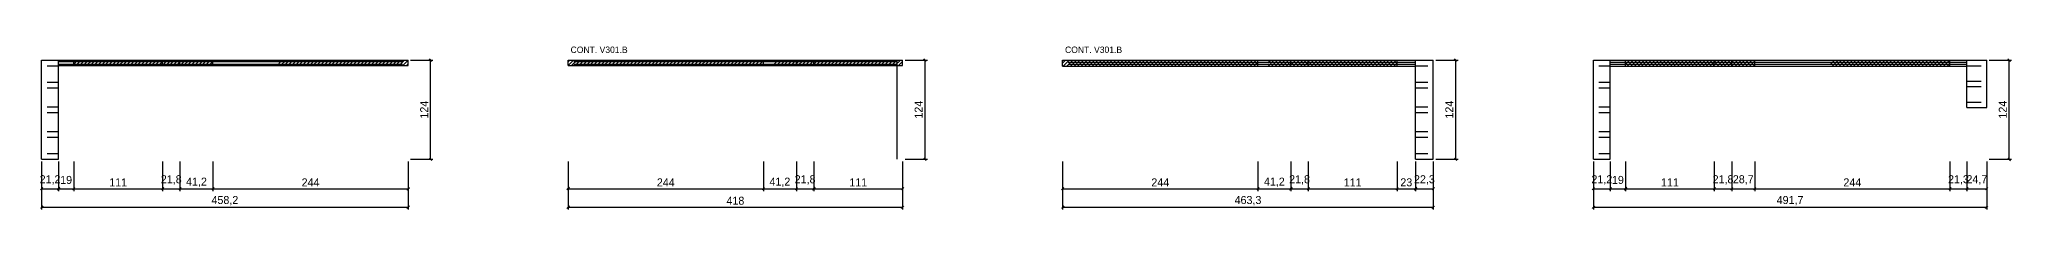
# Model space of a CAD drawing. Extents: x -9000 to 14229, y -395 to 1250.
# Drawn here: x 11764 to 14229, y -337 to -133 of the extents above; entities that cross this region are included whole.
import ezdxf

# ---------------------------------------------------------------- set-up
doc = ezdxf.new("R2010")
doc.units = 0
for name, color, linetype in [('COTA', 241, 'Continuous'), ('NOMENCLATURA', 7, 'Continuous'), ('Painéis', 200, 'Continuous'), ('Reaproveitamento', 251, 'Continuous'), ('SARR_2.2x7', 40, 'Continuous')]:
    doc.layers.add(name, color=color, linetype=linetype)
doc.dimstyles.new('PAINEL', dxfattribs={"dimtxt": 10, "dimasz": 3, "dimexe": 3, "dimexo": 3, "dimgap": 3, "dimtad": 1, "dimblk": 'OBLIQUE', "dimblk1": 'OBLIQUE', "dimcen": 2.5, "dimclrd": 4, "dimclre": 4, "dimclrt": 240, "dimazin": 3, "dimtfac": 1, "dimtmove": 0, "dimatfit": 3})

# ---------------------------------------------------------------- blocks, each defined once
blk = doc.blocks.new('_OBLIQUE')
at = {"color": 0, "linetype": 'BYBLOCK'}
blk.add_line((-0.5, -0.5), (0.5, 0.5), dxfattribs=at)

msp = doc.modelspace()

# ---------------------------------------------------------------- hatches: boundary and pattern name
at = {"layer": 'Reaproveitamento'}
h = msp.add_hatch(dxfattribs=at)
h.set_pattern_fill('ANSI31')
h.paths.add_polyline_path([(11806.8, -156.7), (11917.8, -156.7), (11917.8, -150), (11806.8, -150)])
h = msp.add_hatch(dxfattribs=at)
h.set_pattern_fill('ANSI31')
h.paths.add_polyline_path([(11917.8, -156.7), (11939.6, -156.7), (11939.6, -150), (11917.8, -150)])
h = msp.add_hatch(dxfattribs=at)
h.set_pattern_fill('ANSI31')
h.paths.add_polyline_path([(11939.6, -156.7), (11980.8, -156.7), (11980.8, -150), (11939.6, -150)])
h = msp.add_hatch(dxfattribs=at)
h.set_pattern_fill('ANSI31')
h.paths.add_polyline_path([(12063.3, -156.7), (12224.8, -156.7), (12224.8, -150), (12063.3, -150)])
h = msp.add_hatch(dxfattribs=at)
h.set_pattern_fill('ANSI31')
h.paths.add_polyline_path([(12424.8, -156.7), (12668.8, -156.7), (12668.8, -150), (12424.8, -150)])
h = msp.add_hatch(dxfattribs=at)
h.set_pattern_fill('ANSI31')
h.paths.add_polyline_path([(12681.3, -156.7), (12710, -156.7), (12710, -150), (12681.3, -150)])
h = msp.add_hatch(dxfattribs=at)
h.set_pattern_fill('ANSI31')
h.paths.add_polyline_path([(12710, -156.7), (12731.8, -156.7), (12731.8, -150), (12710, -150)])
h = msp.add_hatch(dxfattribs=at)
h.set_pattern_fill('ANSI31')
h.paths.add_polyline_path([(12731.8, -156.7), (12842.8, -156.7), (12842.8, -150), (12731.8, -150)])
h = msp.add_hatch(dxfattribs=at)
h.set_pattern_fill('ANSI31')
h.paths.add_polyline_path([(13042.8, -157.4), (13286.8, -157.4), (13286.8, -150.4), (13042.8, -150.4)])
h = msp.add_hatch(dxfattribs=at)
h.set_pattern_fill('ANSI31')
h.paths.add_polyline_path([(13299.3, -157.4), (13328, -157.4), (13328, -150.4), (13299.3, -150.4)])
h = msp.add_hatch(dxfattribs=at)
h.set_pattern_fill('ANSI31')
h.paths.add_polyline_path([(13328, -157.4), (13349.8, -157.4), (13349.8, -150.4), (13328, -150.4)])
h = msp.add_hatch(dxfattribs=at)
h.set_pattern_fill('ANSI31')
h.paths.add_polyline_path([(13349.8, -157.4), (13460.8, -157.4), (13460.8, -150.4), (13349.8, -150.4)])
h = msp.add_hatch(dxfattribs=at)
h.set_pattern_fill('ANSI31')
h.paths.add_polyline_path([(13746.3, -157.4), (13857.3, -157.4), (13857.3, -150.4), (13746.3, -150.4)])
h = msp.add_hatch(dxfattribs=at)
h.set_pattern_fill('ANSI31')
h.paths.add_polyline_path([(13857.3, -157.4), (13879.1, -157.4), (13879.1, -150.4), (13857.3, -150.4)])
h = msp.add_hatch(dxfattribs=at)
h.set_pattern_fill('ANSI31')
h.paths.add_polyline_path([(13879.1, -157.4), (13907.8, -157.4), (13907.8, -150.4), (13879.1, -150.4)])
h = msp.add_hatch(dxfattribs=at)
h.set_pattern_fill('ANSI31')
h.paths.add_polyline_path([(14002.8, -157.4), (14151.8, -157.4), (14151.8, -150.4), (14002.8, -150.4)])

# ---------------------------------------------------------------- linework, layer by layer
at = {"layer": 'Painéis'}
for p, q in [((11766.6, -150), (11787.8, -150)), ((11766.6, -274), (11766.6, -150)), ((11787.8, -274), (11787.8, -150)), ((11787.8, -150), (11806.8, -150)), ((11787.8, -156.7), (11806.8, -156.7)), ((11806.8, -156.7), (11806.8, -150)), ((11806.8, -150), (11917.8, -150)), ((11806.8, -156.7), (11917.8, -156.7)), ((11917.8, -156.7), (11917.8, -150)), ((11917.8, -150), (11939.6, -150)), ((11917.8, -156.7), (11939.6, -156.7)), ((11939.6, -156.7), (11939.6, -150)), ((11939.6, -150), (11980.8, -150)), ((11939.6, -156.7), (11980.8, -156.7)), ((11980.8, -156.7), (11980.8, -150)), ((11980.8, -150), (12224.8, -150)), ((11980.8, -156.7), (12224.8, -156.7)), ((12224.8, -156.7), (12224.8, -150)), ((12424.8, -150), (12668.8, -150)), ((12424.8, -156.7), (12424.8, -150)), ((12424.8, -156.7), (12668.8, -156.7)), ((12668.8, -156.7), (12668.8, -150)), ((12668.8, -150), (12710, -150)), ((12668.8, -156.7), (12710, -156.7)), ((12710, -156.7), (12710, -150)), ((12710, -150), (12731.8, -150)), ((12710, -156.7), (12731.8, -156.7)), ((12731.8, -156.7), (12731.8, -150)), ((12731.8, -150), (12842.8, -150)), ((12731.8, -156.7), (12842.8, -156.7)), ((12842.8, -156.7), (12842.8, -150)), ((13042.8, -150), (13286.8, -150)), ((13042.8, -157.4), (13042.8, -150)), ((13042.8, -157.4), (13286.8, -157.4)), ((13286.8, -157.4), (13286.8, -150)), ((13286.8, -150), (13328, -150)), ((13286.8, -157.4), (13328, -157.4)), ((13328, -157.4), (13328, -150)), ((13328, -150), (13349.8, -150)), ((13328, -157.4), (13349.8, -157.4)), ((13349.8, -157.4), (13349.8, -150)), ((13349.8, -150), (13460.8, -150)), ((13349.8, -157.4), (13460.8, -157.4)), ((13460.8, -157.4), (13460.8, -150)), ((13460.8, -150), (13483.8, -150)), ((13460.8, -157.4), (13483.8, -157.4)), ((13483.8, -274), (13483.8, -150)), ((13483.8, -150), (13506.1, -150)), ((13506.1, -274), (13506.1, -150)), ((13706.1, -150), (13727.3, -150)), ((13706.1, -274), (13706.1, -150)), ((13727.3, -274), (13727.3, -150)), ((13727.3, -150), (13746.3, -150)), ((13727.3, -157.4), (13746.3, -157.4)), ((13746.3, -157.4), (13746.3, -150)), ((13746.3, -150), (13857.3, -150)), ((13746.3, -157.4), (13857.3, -157.4)), ((13857.3, -157.4), (13857.3, -150)), ((13857.3, -150), (13879.1, -150)), ((13857.3, -157.4), (13879.1, -157.4)), ((13879.1, -157.4), (13879.1, -150)), ((13879.1, -150), (13907.8, -150)), ((13879.1, -157.4), (13907.8, -157.4)), ((13907.8, -157.4), (13907.8, -150)), ((13907.8, -150), (14151.8, -150)), ((13907.8, -157.4), (14151.8, -157.4)), ((14151.8, -157.4), (14151.8, -150)), ((14151.8, -150), (14173.1, -150)), ((14151.8, -157.4), (14173.1, -157.4)), ((14173.1, -209.4), (14173.1, -150)), ((14173.1, -150), (14197.8, -150)), ((14197.8, -209.4), (14197.8, -150)), ((14173.1, -209.4), (14197.8, -209.4)), ((11766.6, -274), (11787.8, -274)), ((13483.8, -274), (13506.1, -274)), ((13706.1, -274), (13727.3, -274))]:
    msp.add_line(p, q, dxfattribs=at)
at = {"layer": 'SARR_2.2x7'}
msp.add_line((12835.8, -274), (12835.8, -150), dxfattribs=at)
for points in [[(11773.6, -157), (11787.8, -157)], [(11773.6, -157), (11787.8, -157)], [(11787.8, -151.7), (11806.8, -151.7)], [(11787.8, -151.7), (11806.8, -151.7)], [(11787.8, -155), (11806.8, -155)], [(11787.8, -155), (11806.8, -155)], [(11806.8, -151.7), (11917.8, -151.7)], [(11806.8, -151.7), (11917.8, -151.7)], [(11806.8, -155), (11917.8, -155)], [(11806.8, -155), (11917.8, -155)], [(11917.8, -151.7), (11939.6, -151.7)], [(11917.8, -151.7), (11939.6, -151.7)], [(11917.8, -155), (11939.6, -155)], [(11917.8, -155), (11939.6, -155)], [(11939.6, -151.7), (11980.8, -151.7)], [(11939.6, -151.7), (11980.8, -151.7)], [(11939.6, -155), (11980.8, -155)], [(11939.6, -155), (11980.8, -155)], [(11980.8, -151.7), (12217.8, -151.7)], [(11980.8, -151.7), (12217.8, -151.7)], [(11980.8, -155), (12217.8, -155)], [(11980.8, -155), (12217.8, -155)], [(12431.8, -151.7), (12668.8, -151.7)], [(12431.8, -151.7), (12668.8, -151.7)], [(12431.8, -155), (12668.8, -155)], [(12431.8, -155), (12668.8, -155)], [(12668.8, -151.7), (12710, -151.7)], [(12668.8, -151.7), (12710, -151.7)], [(12668.8, -155), (12710, -155)], [(12668.8, -155), (12710, -155)], [(12710, -151.7), (12731.8, -151.7)], [(12710, -151.7), (12731.8, -151.7)], [(12710, -155), (12731.8, -155)], [(12710, -155), (12731.8, -155)], [(12731.8, -151.7), (12835.8, -151.7)], [(12731.8, -151.7), (12835.8, -151.7)], [(12731.8, -155), (12835.8, -155)], [(12731.8, -155), (12835.8, -155)], [(13049.8, -152.4), (13286.8, -152.4)], [(13049.8, -152.4), (13286.8, -152.4)], [(13049.8, -155), (13286.8, -155)], [(13049.8, -155), (13286.8, -155)], [(13286.8, -152.4), (13328, -152.4)], [(13286.8, -152.4), (13328, -152.4)], [(13286.8, -155), (13328, -155)], [(13286.8, -155), (13328, -155)], [(13328, -152.4), (13349.8, -152.4)], [(13328, -152.4), (13349.8, -152.4)], [(13328, -155), (13349.8, -155)], [(13328, -155), (13349.8, -155)], [(13349.8, -152.4), (13460.8, -152.4)], [(13349.8, -152.4), (13460.8, -152.4)], [(13349.8, -155), (13460.8, -155)], [(13349.8, -155), (13460.8, -155)], [(13460.8, -152.4), (13483.8, -152.4)], [(13460.8, -152.4), (13483.8, -152.4)], [(13460.8, -155), (13483.8, -155)], [(13460.8, -155), (13483.8, -155)], [(13483.8, -157), (13499.1, -157)], [(13483.8, -157), (13499.1, -157)], [(13713.1, -157), (13727.3, -157)], [(13713.1, -157), (13727.3, -157)], [(13727.3, -152.4), (13746.3, -152.4)], [(13727.3, -152.4), (13746.3, -152.4)], [(13727.3, -155), (13746.3, -155)], [(13727.3, -155), (13746.3, -155)], [(13746.3, -152.4), (13857.3, -152.4)], [(13746.3, -152.4), (13857.3, -152.4)], [(13746.3, -155), (13857.3, -155)], [(13746.3, -155), (13857.3, -155)], [(13857.3, -152.4), (13879.1, -152.4)], [(13857.3, -152.4), (13879.1, -152.4)], [(13857.3, -155), (13879.1, -155)], [(13857.3, -155), (13879.1, -155)], [(13879.1, -152.4), (13907.8, -152.4)], [(13879.1, -152.4), (13907.8, -152.4)], [(13879.1, -155), (13907.8, -155)], [(13879.1, -155), (13907.8, -155)], [(13907.8, -152.4), (14151.8, -152.4)], [(13907.8, -152.4), (14151.8, -152.4)], [(13907.8, -155), (14151.8, -155)], [(13907.8, -155), (14151.8, -155)], [(14151.8, -152.4), (14173.1, -152.4)], [(14151.8, -152.4), (14173.1, -152.4)], [(14151.8, -155), (14173.1, -155)], [(14151.8, -155), (14173.1, -155)], [(14173.1, -157), (14190.8, -157)], [(14173.1, -157), (14190.8, -157)], [(11773.6, -177.5), (11787.8, -177.5)], [(11773.6, -177.5), (11787.8, -177.5)], [(11773.6, -184.5), (11787.8, -184.5)], [(11773.6, -184.5), (11787.8, -184.5)], [(13483.8, -177.5), (13499.1, -177.5)], [(13483.8, -177.5), (13499.1, -177.5)], [(13483.8, -184.5), (13499.1, -184.5)], [(13483.8, -184.5), (13499.1, -184.5)], [(13713.1, -177.5), (13727.3, -177.5)], [(13713.1, -177.5), (13727.3, -177.5)], [(13713.1, -184.5), (13727.3, -184.5)], [(13713.1, -184.5), (13727.3, -184.5)], [(14173.1, -176.2), (14190.8, -176.2)], [(14173.1, -176.2), (14190.8, -176.2)], [(14173.1, -183.2), (14190.8, -183.2)], [(14173.1, -183.2), (14190.8, -183.2)], [(11773.6, -208.5), (11787.8, -208.5)], [(11773.6, -208.5), (11787.8, -208.5)], [(11773.6, -215.5), (11787.8, -215.5)], [(11773.6, -215.5), (11787.8, -215.5)], [(13483.8, -208.5), (13499.1, -208.5)], [(13483.8, -208.5), (13499.1, -208.5)], [(13483.8, -215.5), (13499.1, -215.5)], [(13483.8, -215.5), (13499.1, -215.5)], [(13713.1, -208.5), (13727.3, -208.5)], [(13713.1, -208.5), (13727.3, -208.5)], [(13713.1, -215.5), (13727.3, -215.5)], [(13713.1, -215.5), (13727.3, -215.5)], [(14173.1, -202.4), (14190.8, -202.4)], [(14173.1, -202.4), (14190.8, -202.4)], [(11773.6, -239.5), (11787.8, -239.5)], [(11773.6, -239.5), (11787.8, -239.5)], [(13483.8, -239.5), (13499.1, -239.5)], [(13483.8, -239.5), (13499.1, -239.5)], [(13713.1, -239.5), (13727.3, -239.5)], [(13713.1, -239.5), (13727.3, -239.5)], [(11773.6, -246.5), (11787.8, -246.5)], [(11773.6, -246.5), (11787.8, -246.5)], [(11773.6, -267), (11787.8, -267)], [(11773.6, -267), (11787.8, -267)], [(13483.8, -246.5), (13499.1, -246.5)], [(13483.8, -246.5), (13499.1, -246.5)], [(13483.8, -267), (13499.1, -267)], [(13483.8, -267), (13499.1, -267)], [(13713.1, -246.5), (13727.3, -246.5)], [(13713.1, -246.5), (13727.3, -246.5)], [(13713.1, -267), (13727.3, -267)], [(13713.1, -267), (13727.3, -267)]]:
    msp.add_lwpolyline(points, dxfattribs=at)

# ---------------------------------------------------------------- texts
at = {"layer": 'NOMENCLATURA'}
for p in [(12427.8, -141), (13045.8, -141)]:
    msp.add_text('CONT. V301.B', height=8, dxfattribs=at).set_placement(p)

# ---------------------------------------------------------------- dimensions: what is measured, and where the dimension line sits
at = {"layer": 'COTA'}
for base, p1, p2 in [((12252.8, -274), (12224.8, -274), (12224.8, -150)), ((12252.8, -274), (12224.8, -274), (12224.8, -150)), ((12870.8, -274), (12842.8, -274), (12842.8, -150)), ((12870.8, -274), (12842.8, -274), (12842.8, -150)), ((13534.1, -274), (13506.1, -274), (13506.1, -150)), ((13534.1, -274), (13506.1, -274), (13506.1, -150)), ((14225.8, -274), (14197.8, -274), (14197.8, -150)), ((14225.8, -274), (14197.8, -274), (14197.8, -150))]:
    msp.add_linear_dim(base=base, p1=p1, p2=p2, angle=90, dimstyle='PAINEL', dxfattribs=at).render()
for base, p1, p2 in [((11766.6, -311), (11766.6, -274), (11787.8, -274)), ((11766.6, -334), (11766.6, -274), (12224.8, -274)), ((11787.8, -311), (11787.8, -274), (11806.8, -274)), ((11806.8, -311), (11806.8, -274), (11917.8, -274)), ((11917.8, -311), (11917.8, -274), (11939.6, -274)), ((11939.6, -311), (11939.6, -274), (11980.8, -274)), ((11980.8, -311), (11980.8, -274), (12224.8, -274)), ((12424.8, -311), (12424.8, -274), (12668.8, -274)), ((12424.8, -334), (12424.8, -274), (12842.8, -274)), ((12668.8, -311), (12668.8, -274), (12710, -274)), ((12710, -311), (12710, -274), (12731.8, -274)), ((12731.8, -311), (12731.8, -274), (12842.8, -274)), ((13042.8, -311), (13042.8, -274), (13286.8, -274)), ((13042.8, -334), (13042.8, -274), (13506.1, -274)), ((13286.8, -311), (13286.8, -274), (13328, -274)), ((13328, -311), (13328, -274), (13349.8, -274)), ((13349.8, -311), (13349.8, -274), (13460.8, -274)), ((13460.8, -311), (13460.8, -274), (13483.8, -274)), ((13483.8, -311), (13483.8, -274), (13506.1, -274)), ((13706.1, -311), (13706.1, -274), (13727.3, -274)), ((13706.1, -334), (13706.1, -274), (14197.8, -274)), ((13727.3, -311), (13727.3, -274), (13746.3, -274)), ((13746.3, -311), (13746.3, -274), (13857.3, -274)), ((13857.3, -311), (13857.3, -274), (13879.1, -274)), ((13879.1, -311), (13879.1, -274), (13907.8, -274)), ((13907.8, -311), (13907.8, -274), (14151.8, -274)), ((14151.8, -311), (14151.8, -274), (14173.1, -274)), ((14173.1, -311), (14173.1, -274), (14197.8, -274))]:
    msp.add_linear_dim(base=base, p1=p1, p2=p2, dimstyle='PAINEL', dxfattribs=at).render()

doc.saveas('drawing.dxf')
